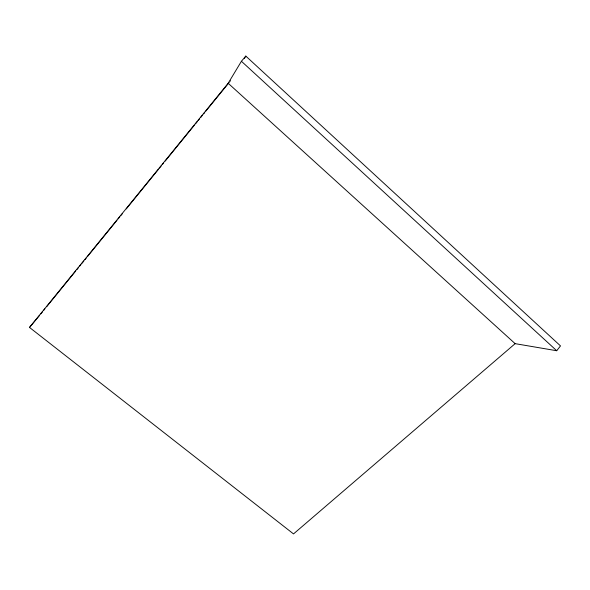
<?xml version="1.0" encoding="UTF-8"?>
<svg xmlns="http://www.w3.org/2000/svg" width="590" height="590" viewBox="0 0 590 590"><rect width="100%" height="100%" fill="white"/><g stroke="black" fill="none" stroke-linecap="round" stroke-linejoin="round"><path stroke-width="0.89" d="M228.175 83.271L241.421 61.272L245.809 56.087L560.5 345.91L556.717 350.733L515.144 343.653L228.175 83.271L29.5 327.428L293.518 533.913L515.144 343.653M244.393 58.417L245.809 56.087M230.189 81.191L230.506 80.8M39.648 315.311L29.5 327.428M40.813 313.887L42.554 311.741M43.719 310.31L44.884 308.887M46.625 306.741L75.69 271.031M76.855 269.601L78.595 267.462M79.761 266.031L80.926 264.6M82.084 263.177L83.832 261.031M84.997 259.6L86.155 258.177M87.32 256.746L116.968 220.321M118.133 218.89L119.873 216.751M121.039 215.321L122.196 213.89M126.267 208.89L158.238 169.61M159.403 168.179L161.151 166.041M162.309 164.61L163.474 163.179M165.215 161.041L194.28 125.323M195.445 123.9L197.193 121.754M198.351 120.323L199.516 118.9M200.681 117.469L202.422 115.323M203.587 113.9L204.745 112.469M205.91 111.038L229.163 82.475M241.421 61.272L556.717 350.733"/></g></svg>
